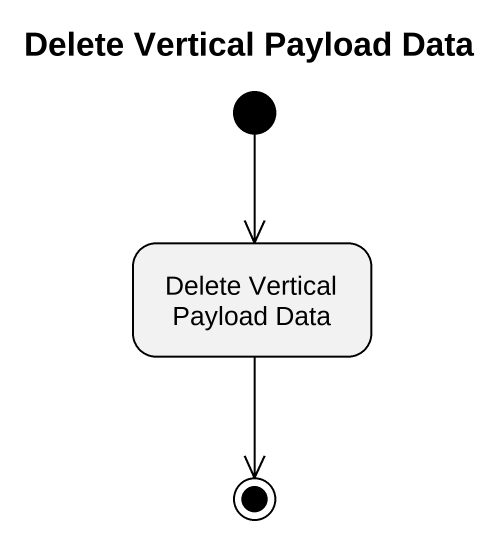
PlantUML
@startuml
title Delete Vertical Payload Data
hide empty description
state "Delete Vertical Payload Data" as Delete_Vertical_Payload_Data
[*] --> Delete_Vertical_Payload_Data
Delete_Vertical_Payload_Data --> [*]
@enduml
